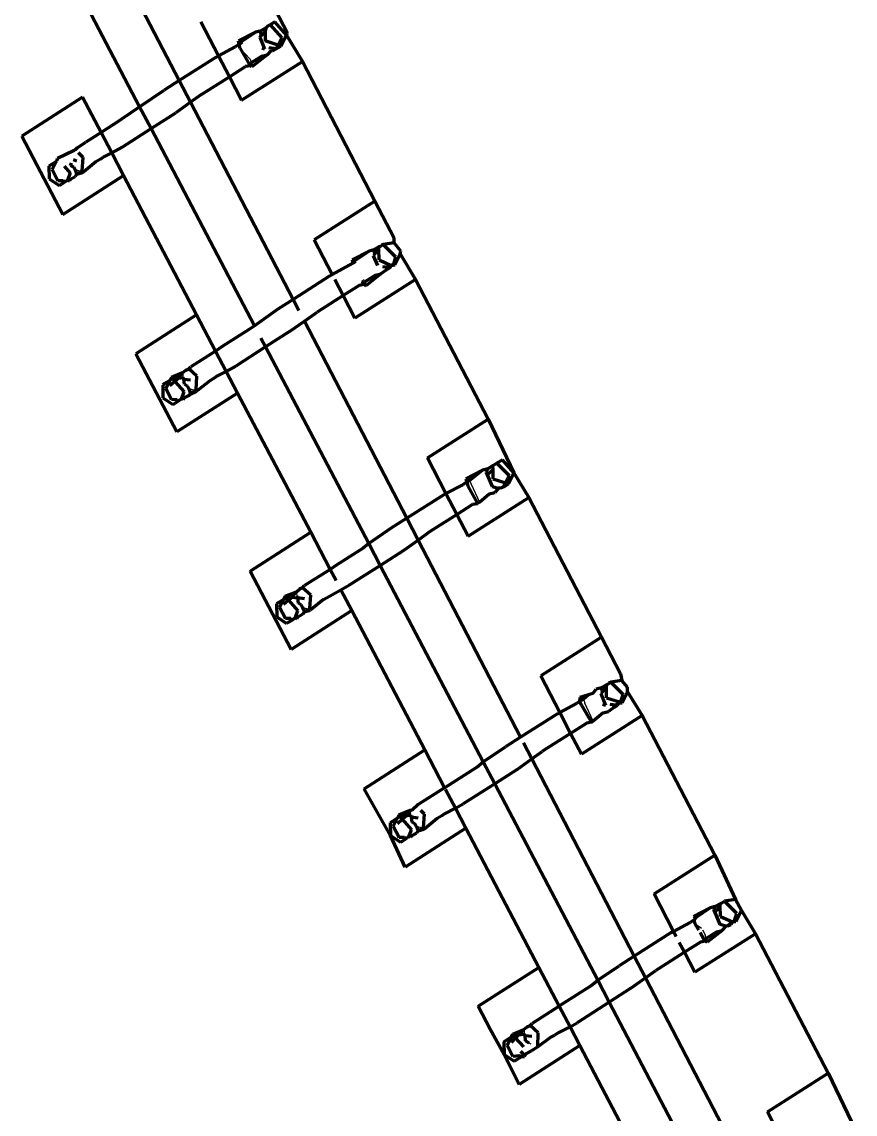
# Model space of a CAD drawing. Header units: millimetres. Extents: x 4307 to 31003, y 2809 to 20009.
# Drawn here: x 12947.76 to 12965.23, y 12544.88 to 12567.78 of the extents above; entities that cross this region are included whole.
import ezdxf

# ---------------------------------------------------------------- set-up
doc = ezdxf.new("R2010")
doc.units = ezdxf.units.MM
doc.layers.add('ProfileEdges', color=7, linetype='Continuous')

msp = doc.modelspace()

# ---------------------------------------------------------------- linework, layer by layer
for p, q in [((12952.305, 12567.384), (12952.344, 12567.359)), ((12952.339, 12567.227), (12952.55, 12567)), ((12952.568, 12566.923), (12952.529, 12566.898)), ((12952.55, 12567), (12952.568, 12566.923)), ((12948.782, 12564.8), (12948.786, 12564.773)), ((12949.011, 12564.644), (12948.88, 12564.681)), ((12949.038, 12564.629), (12949.011, 12564.644)), ((12954.728, 12562.77), (12954.689, 12562.794)), ((12954.728, 12562.77), (12954.748, 12562.736)), ((12954.891, 12562.348), (12954.94, 12562.385)), ((12951.132, 12560.426), (12951.136, 12560.4)), ((12951.136, 12560.4), (12951.14, 12560.329)), ((12951.395, 12560.055), (12951.264, 12560.092)), ((12951.422, 12560.039), (12951.395, 12560.055)), ((12957.073, 12558.205), (12957.149, 12558.171)), ((12957.149, 12558.171), (12957.178, 12558.091)), ((12957.178, 12558.091), (12957.357, 12557.713)), ((12953.517, 12555.837), (12953.521, 12555.811)), ((12953.521, 12555.811), (12953.525, 12555.74)), ((12953.779, 12555.466), (12953.648, 12555.503)), ((12953.807, 12555.45), (12953.779, 12555.466)), ((12959.457, 12553.616), (12959.533, 12553.582)), ((12959.533, 12553.582), (12959.562, 12553.501)), ((12959.741, 12553.124), (12959.562, 12553.501)), ((12955.901, 12551.247), (12955.905, 12551.222)), ((12955.905, 12551.222), (12955.909, 12551.151)), ((12956.164, 12550.877), (12956.033, 12550.914)), ((12956.191, 12550.861), (12956.164, 12550.877)), ((12961.876, 12548.87), (12962.009, 12548.779)), ((12962.027, 12548.748), (12962.087, 12548.643)), ((12962.067, 12548.541), (12962.106, 12548.566)), ((12962.106, 12548.566), (12962.087, 12548.643)), ((12958.285, 12546.658), (12958.289, 12546.633)), ((12958.289, 12546.633), (12958.293, 12546.562)), ((12958.438, 12546.351), (12958.394, 12546.368))]:
    msp.add_line(p, q)
at = {"layer": 'ProfileEdges', "lineweight": 211}
for p, q in [((12948.916, 12570.687), (12951.064, 12566.554)), ((12950.233, 12566.004), (12948.072, 12570.125)), ((12952.789, 12568.597), (12953.334, 12567.548)), ((12951.884, 12567.073), (12951.514, 12567.786)), ((12953.066, 12567.782), (12952.968, 12567.723)), ((12953.308, 12567.508), (12953.066, 12567.782)), ((12952.305, 12567.384), (12952.658, 12567.565)), ((12952.344, 12567.359), (12952.658, 12567.565)), ((12952.76, 12567.591), (12952.658, 12567.565)), ((12952.76, 12567.591), (12952.862, 12567.653)), ((12952.76, 12567.591), (12952.783, 12567.498)), ((12952.783, 12567.498), (12952.863, 12567.578)), ((12952.89, 12567.666), (12952.862, 12567.653)), ((12952.862, 12567.653), (12952.863, 12567.578)), ((12952.863, 12567.578), (12952.89, 12567.666)), ((12952.863, 12567.578), (12952.866, 12567.383)), ((12952.916, 12567.691), (12952.89, 12567.666)), ((12952.968, 12567.723), (12952.916, 12567.691)), ((12952.968, 12567.723), (12953.212, 12567.45)), ((12953.334, 12567.548), (12953.308, 12567.508)), ((12952.321, 12567.312), (12952.236, 12567.258)), ((12952.321, 12567.312), (12952.305, 12567.384)), ((12952.344, 12567.359), (12952.321, 12567.312)), ((12952.38, 12567.35), (12952.321, 12567.312)), ((12952.339, 12567.227), (12952.321, 12567.312)), ((12952.751, 12567.466), (12952.783, 12567.498)), ((12952.751, 12567.466), (12952.852, 12567.218)), ((12953.135, 12567.296), (12952.866, 12567.383)), ((12953.135, 12567.296), (12953.212, 12567.45)), ((12953.194, 12567.277), (12953.308, 12567.508)), ((12953.308, 12567.508), (12953.643, 12566.952)), ((12951.884, 12567.073), (12952.236, 12567.258)), ((12952.339, 12567.227), (12952.529, 12566.898)), ((12952.905, 12567.093), (12952.587, 12566.843)), ((12952.791, 12567.24), (12952.852, 12567.218)), ((12952.792, 12567.065), (12952.905, 12567.093)), ((12952.987, 12567.184), (12952.905, 12567.093)), ((12953.095, 12567.216), (12952.943, 12567.238)), ((12952.987, 12567.184), (12953.02, 12567.177)), ((12953.02, 12567.177), (12953.095, 12567.216)), ((12953.095, 12567.216), (12953.135, 12567.296)), ((12953.095, 12567.216), (12953.194, 12567.277)), ((12953.194, 12567.277), (12953.135, 12567.296)), ((12951.837, 12567.046), (12951.064, 12566.554)), ((12951.837, 12567.046), (12951.884, 12567.073)), ((12952.113, 12566.633), (12951.884, 12567.073)), ((12952.113, 12566.633), (12952.45, 12566.848)), ((12952.368, 12566.142), (12953.643, 12566.952)), ((12952.548, 12566.865), (12952.45, 12566.848)), ((12952.529, 12566.898), (12952.548, 12566.865)), ((12952.568, 12566.923), (12952.548, 12566.865)), ((12952.587, 12566.843), (12952.548, 12566.865)), ((12952.792, 12567.065), (12952.568, 12566.923)), ((12953.643, 12566.952), (12955.164, 12564.025)), ((12951.568, 12566.288), (12952.113, 12566.633)), ((12952.368, 12566.142), (12952.113, 12566.633)), ((12951.064, 12566.554), (12950.746, 12566.351)), ((12951.064, 12566.554), (12951.301, 12566.098)), ((12949.036, 12566.204), (12947.764, 12565.387)), ((12949.423, 12565.464), (12949.036, 12566.204)), ((12950.233, 12566.004), (12950.746, 12566.351)), ((12951.517, 12566.255), (12951.301, 12566.098)), ((12951.517, 12566.255), (12951.568, 12566.288)), ((12949.686, 12565.633), (12950.233, 12566.004)), ((12950.473, 12565.547), (12950.233, 12566.004)), ((12951.301, 12566.098), (12950.992, 12565.878)), ((12951.301, 12566.098), (12953.448, 12561.965)), ((12950.473, 12565.547), (12950.992, 12565.878)), ((12949.686, 12565.633), (12949.423, 12565.464)), ((12949.863, 12565.157), (12950.473, 12565.547)), ((12952.64, 12561.414), (12950.473, 12565.547)), ((12948.624, 12563.747), (12947.764, 12565.387)), ((12948.921, 12565.142), (12949.104, 12565.26)), ((12949.423, 12565.464), (12949.104, 12565.26)), ((12949.423, 12565.464), (12949.648, 12565.036)), ((12948.857, 12565.085), (12948.514, 12564.921)), ((12948.88, 12565.099), (12948.857, 12565.085)), ((12948.921, 12565.142), (12948.88, 12565.099)), ((12949.05, 12564.943), (12948.948, 12565.037)), ((12949.648, 12565.036), (12949.466, 12564.944)), ((12949.863, 12565.157), (12949.648, 12565.036)), ((12949.648, 12565.036), (12949.896, 12564.563)), ((12948.371, 12564.789), (12948.331, 12564.759)), ((12948.371, 12564.789), (12948.48, 12564.855)), ((12948.396, 12564.688), (12948.48, 12564.855)), ((12948.48, 12564.855), (12948.504, 12564.87)), ((12948.504, 12564.87), (12948.514, 12564.921)), ((12948.786, 12564.773), (12948.803, 12564.829)), ((12948.917, 12564.865), (12948.845, 12564.889)), ((12949.031, 12564.66), (12949.05, 12564.943)), ((12949.317, 12564.85), (12949.061, 12564.643)), ((12949.41, 12564.902), (12949.317, 12564.85)), ((12949.41, 12564.902), (12949.466, 12564.944)), ((12948.331, 12564.759), (12948.337, 12564.49)), ((12948.396, 12564.688), (12948.519, 12564.452)), ((12948.624, 12563.747), (12949.896, 12564.563)), ((12948.652, 12564.757), (12948.779, 12564.614)), ((12948.779, 12564.614), (12948.722, 12564.468)), ((12948.851, 12564.736), (12948.786, 12564.773)), ((12948.88, 12564.681), (12948.851, 12564.736)), ((12948.88, 12564.681), (12948.917, 12564.59)), ((12948.917, 12564.59), (12948.881, 12564.542)), ((12948.917, 12564.59), (12949.031, 12564.66)), ((12948.917, 12564.59), (12949.038, 12564.629)), ((12949.038, 12564.629), (12949.031, 12564.66)), ((12949.061, 12564.643), (12949.038, 12564.629)), ((12951.427, 12561.643), (12949.896, 12564.563)), ((12948.337, 12564.49), (12948.545, 12564.35)), ((12948.633, 12564.45), (12948.519, 12564.452)), ((12948.545, 12564.35), (12948.588, 12564.374)), ((12948.659, 12564.421), (12948.588, 12564.374)), ((12948.659, 12564.421), (12948.633, 12564.45)), ((12948.659, 12564.421), (12948.722, 12564.468)), ((12948.722, 12564.468), (12948.76, 12564.448)), ((12948.781, 12564.488), (12948.76, 12564.448)), ((12948.781, 12564.488), (12948.881, 12564.542)), ((12955.164, 12564.025), (12953.889, 12563.215)), ((12955.164, 12564.025), (12955.568, 12563.247)), ((12954.269, 12562.484), (12953.889, 12563.215)), ((12955.569, 12563.154), (12955.568, 12563.247)), ((12955.042, 12562.976), (12954.689, 12562.794)), ((12955.042, 12562.976), (12954.728, 12562.77)), ((12955.144, 12563.002), (12955.042, 12562.976)), ((12955.246, 12563.064), (12955.144, 12563.002)), ((12955.163, 12562.924), (12955.144, 12563.002)), ((12955.247, 12563.01), (12955.163, 12562.924)), ((12955.274, 12563.077), (12955.246, 12563.064)), ((12955.247, 12563.01), (12955.246, 12563.064)), ((12955.251, 12562.794), (12955.247, 12563.01)), ((12955.274, 12563.077), (12955.338, 12563.119)), ((12955.338, 12563.119), (12955.3, 12563.101)), ((12955.569, 12563.154), (12955.338, 12563.119)), ((12955.338, 12563.119), (12955.596, 12562.86)), ((12955.709, 12562.976), (12955.569, 12563.154)), ((12955.692, 12562.918), (12955.709, 12562.976)), ((12954.269, 12562.484), (12954.704, 12562.727)), ((12954.689, 12562.794), (12954.704, 12562.727)), ((12954.728, 12562.77), (12954.704, 12562.727)), ((12954.704, 12562.727), (12954.764, 12562.76)), ((12955.163, 12562.924), (12955.135, 12562.876)), ((12955.224, 12562.678), (12955.135, 12562.876)), ((12955.251, 12562.794), (12955.503, 12562.676)), ((12955.596, 12562.86), (12955.551, 12562.71)), ((12955.692, 12562.918), (12955.578, 12562.688)), ((12955.692, 12562.918), (12956.018, 12562.381)), ((12955.289, 12562.503), (12954.972, 12562.253)), ((12955.177, 12562.476), (12955.289, 12562.503)), ((12955.404, 12562.587), (12955.289, 12562.503)), ((12955.449, 12562.636), (12955.327, 12562.649)), ((12955.404, 12562.587), (12955.371, 12562.595)), ((12955.479, 12562.627), (12955.404, 12562.587)), ((12955.503, 12562.676), (12955.449, 12562.636)), ((12955.479, 12562.627), (12955.449, 12562.636)), ((12955.503, 12562.676), (12955.479, 12562.627)), ((12955.551, 12562.71), (12955.503, 12562.676)), ((12955.503, 12562.676), (12955.578, 12562.688)), ((12954.221, 12562.457), (12953.448, 12561.965)), ((12954.221, 12562.457), (12954.269, 12562.484)), ((12954.323, 12562.379), (12954.497, 12562.044)), ((12956.018, 12562.381), (12954.743, 12561.57)), ((12954.933, 12562.276), (12954.835, 12562.259)), ((12954.891, 12562.348), (12954.933, 12562.276)), ((12954.953, 12562.334), (12954.933, 12562.276)), ((12954.933, 12562.276), (12954.972, 12562.253)), ((12955.177, 12562.476), (12954.953, 12562.334)), ((12956.018, 12562.381), (12957.539, 12559.454)), ((12954.497, 12562.044), (12953.953, 12561.699)), ((12954.835, 12562.259), (12954.497, 12562.044)), ((12954.743, 12561.57), (12954.497, 12562.044)), ((12953.448, 12561.965), (12953.13, 12561.762)), ((12953.448, 12561.965), (12953.571, 12561.729)), ((12951.427, 12561.643), (12950.155, 12560.827)), ((12951.826, 12560.882), (12951.427, 12561.643)), ((12953.13, 12561.762), (12952.64, 12561.414)), ((12953.685, 12561.509), (12953.953, 12561.699)), ((12952.64, 12561.414), (12952.533, 12561.339)), ((12953.376, 12561.289), (12953.685, 12561.509)), ((12953.685, 12561.509), (12955.832, 12557.375)), ((12952.533, 12561.339), (12951.964, 12560.975)), ((12952.874, 12560.968), (12952.776, 12561.154)), ((12953.376, 12561.289), (12952.874, 12560.968)), ((12951.964, 12560.975), (12951.826, 12560.882)), ((12952.874, 12560.968), (12952.247, 12560.568)), ((12955.034, 12556.847), (12952.874, 12560.968)), ((12951.015, 12559.186), (12950.155, 12560.827)), ((12951.826, 12560.882), (12951.305, 12560.553)), ((12952.049, 12560.456), (12951.826, 12560.882)), ((12951.132, 12560.426), (12951.201, 12560.481)), ((12951.201, 12560.481), (12951.264, 12560.51)), ((12951.264, 12560.51), (12951.305, 12560.553)), ((12951.434, 12560.354), (12951.264, 12560.51)), ((12951.85, 12560.355), (12952.049, 12560.456)), ((12952.049, 12560.456), (12952.247, 12560.568)), ((12952.049, 12560.456), (12952.287, 12560.002)), ((12950.755, 12560.2), (12950.871, 12560.27)), ((12950.78, 12560.099), (12950.871, 12560.27)), ((12950.967, 12560.247), (12950.865, 12560.155)), ((12950.871, 12560.27), (12950.903, 12560.33)), ((12950.919, 12560.3), (12950.871, 12560.27)), ((12951.132, 12560.426), (12950.903, 12560.33)), ((12950.903, 12560.33), (12951.038, 12560.311)), ((12950.919, 12560.3), (12950.967, 12560.247)), ((12951.038, 12560.311), (12950.967, 12560.247)), ((12950.967, 12560.247), (12951.163, 12560.025)), ((12951.038, 12560.311), (12951.132, 12560.426)), ((12951.038, 12560.311), (12951.14, 12560.329)), ((12951.14, 12560.329), (12951.158, 12560.295)), ((12951.158, 12560.295), (12951.301, 12560.276)), ((12951.17, 12560.184), (12951.158, 12560.295)), ((12951.415, 12560.071), (12951.434, 12560.354)), ((12951.701, 12560.261), (12951.445, 12560.054)), ((12951.794, 12560.313), (12951.701, 12560.261)), ((12951.85, 12560.355), (12951.794, 12560.313)), ((12950.755, 12560.2), (12950.716, 12560.169)), ((12950.716, 12560.169), (12950.721, 12559.901)), ((12950.78, 12560.099), (12950.903, 12559.863)), ((12952.287, 12560.002), (12951.015, 12559.186)), ((12951.107, 12559.879), (12951.163, 12560.025)), ((12951.236, 12560.147), (12951.17, 12560.184)), ((12951.264, 12560.092), (12951.236, 12560.147)), ((12951.264, 12560.092), (12951.302, 12560.001)), ((12951.302, 12560.001), (12951.265, 12559.953)), ((12951.293, 12559.975), (12951.395, 12560.055)), ((12951.293, 12559.975), (12951.422, 12560.039)), ((12951.395, 12560.055), (12951.415, 12560.071)), ((12951.422, 12560.039), (12951.415, 12560.071)), ((12951.445, 12560.054), (12951.422, 12560.039)), ((12953.818, 12557.082), (12952.287, 12560.002)), ((12950.721, 12559.901), (12950.929, 12559.761)), ((12951.018, 12559.861), (12950.903, 12559.863)), ((12950.972, 12559.784), (12950.929, 12559.761)), ((12951.043, 12559.832), (12950.972, 12559.784)), ((12951.043, 12559.832), (12951.018, 12559.861)), ((12951.043, 12559.832), (12951.107, 12559.879)), ((12951.145, 12559.859), (12951.107, 12559.879)), ((12951.165, 12559.898), (12951.145, 12559.859)), ((12951.265, 12559.953), (12951.165, 12559.898)), ((12951.265, 12559.953), (12951.293, 12559.975)), ((12956.264, 12558.644), (12957.539, 12559.454)), ((12957.539, 12559.454), (12958.077, 12558.329)), ((12956.653, 12557.894), (12956.264, 12558.644)), ((12957.835, 12558.604), (12957.722, 12558.53)), ((12958.077, 12558.329), (12957.835, 12558.604)), ((12957.42, 12558.385), (12957.073, 12558.205)), ((12957.149, 12558.171), (12957.42, 12558.385)), ((12957.528, 12558.413), (12957.42, 12558.385)), ((12957.528, 12558.413), (12957.489, 12558.345)), ((12957.52, 12558.287), (12957.632, 12558.4)), ((12957.63, 12558.475), (12957.528, 12558.413)), ((12957.659, 12558.488), (12957.63, 12558.475)), ((12957.63, 12558.475), (12957.632, 12558.4)), ((12957.632, 12558.4), (12957.635, 12558.204)), ((12957.722, 12558.53), (12957.659, 12558.488)), ((12957.722, 12558.53), (12957.981, 12558.271)), ((12957.073, 12558.205), (12957.088, 12558.137)), ((12957.149, 12558.171), (12957.088, 12558.137)), ((12957.489, 12558.345), (12957.52, 12558.287)), ((12957.52, 12558.287), (12957.621, 12558.04)), ((12957.635, 12558.204), (12957.903, 12558.118)), ((12957.903, 12558.118), (12957.981, 12558.271)), ((12957.963, 12558.098), (12958.077, 12558.329)), ((12958.077, 12558.329), (12958.393, 12557.81)), ((12957.005, 12558.08), (12956.653, 12557.894)), ((12957.088, 12558.137), (12957.005, 12558.08)), ((12957.088, 12558.137), (12957.108, 12558.049)), ((12957.108, 12558.049), (12957.317, 12557.687)), ((12957.621, 12558.04), (12957.755, 12558.005)), ((12957.755, 12558.005), (12957.674, 12557.914)), ((12957.794, 12558.009), (12957.755, 12558.005)), ((12957.863, 12558.038), (12957.794, 12558.009)), ((12957.863, 12558.038), (12957.903, 12558.118)), ((12957.863, 12558.038), (12957.963, 12558.098)), ((12957.903, 12558.118), (12957.963, 12558.098)), ((12956.606, 12557.868), (12955.832, 12557.375)), ((12956.653, 12557.894), (12956.606, 12557.868)), ((12956.653, 12557.894), (12956.881, 12557.455)), ((12957.118, 12556.999), (12958.393, 12557.81)), ((12957.219, 12557.67), (12957.317, 12557.687)), ((12957.357, 12557.713), (12957.317, 12557.687)), ((12957.357, 12557.713), (12957.561, 12557.887)), ((12957.561, 12557.887), (12957.674, 12557.914)), ((12959.914, 12554.883), (12958.393, 12557.81)), ((12956.881, 12557.455), (12957.219, 12557.67)), ((12955.832, 12557.375), (12955.514, 12557.173)), ((12955.832, 12557.375), (12956.069, 12556.919)), ((12956.337, 12557.11), (12956.881, 12557.455)), ((12957.118, 12556.999), (12956.881, 12557.455)), ((12952.546, 12556.266), (12953.818, 12557.082)), ((12954.226, 12556.304), (12953.818, 12557.082)), ((12955.514, 12557.173), (12955.034, 12556.847)), ((12956.069, 12556.919), (12956.286, 12557.076)), ((12956.286, 12557.076), (12956.337, 12557.11)), ((12955.034, 12556.847), (12954.918, 12556.75)), ((12955.274, 12556.389), (12955.034, 12556.847)), ((12955.761, 12556.7), (12956.069, 12556.919)), ((12956.069, 12556.919), (12958.217, 12552.786)), ((12954.918, 12556.75), (12954.348, 12556.386)), ((12955.274, 12556.389), (12955.761, 12556.7)), ((12954.348, 12556.386), (12954.226, 12556.304)), ((12954.631, 12555.979), (12955.274, 12556.389)), ((12957.435, 12552.269), (12955.274, 12556.389)), ((12953.407, 12554.625), (12952.546, 12556.266)), ((12954.226, 12556.304), (12953.689, 12555.964)), ((12954.349, 12556.069), (12954.226, 12556.304)), ((12953.517, 12555.837), (12953.586, 12555.892)), ((12953.649, 12555.921), (12953.586, 12555.892)), ((12953.649, 12555.921), (12953.689, 12555.964)), ((12953.818, 12555.764), (12953.649, 12555.921)), ((12954.086, 12555.672), (12954.45, 12555.877)), ((12954.45, 12555.877), (12954.631, 12555.979)), ((12954.45, 12555.877), (12954.679, 12555.441)), ((12953.14, 12555.61), (12953.249, 12555.676)), ((12953.165, 12555.51), (12953.249, 12555.676)), ((12953.249, 12555.676), (12953.283, 12555.743)), ((12953.249, 12555.676), (12953.303, 12555.711)), ((12953.351, 12555.657), (12953.25, 12555.566)), ((12953.283, 12555.743), (12953.517, 12555.837)), ((12953.283, 12555.743), (12953.424, 12555.723)), ((12953.303, 12555.711), (12953.351, 12555.657)), ((12953.351, 12555.657), (12953.424, 12555.723)), ((12953.351, 12555.657), (12953.547, 12555.436)), ((12953.424, 12555.723), (12953.517, 12555.837)), ((12953.424, 12555.723), (12953.542, 12555.706)), ((12953.542, 12555.706), (12953.525, 12555.74)), ((12953.686, 12555.686), (12953.542, 12555.706)), ((12953.542, 12555.706), (12953.555, 12555.595)), ((12953.8, 12555.482), (12953.818, 12555.764)), ((12954.086, 12555.672), (12953.829, 12555.465)), ((12953.14, 12555.61), (12953.1, 12555.58)), ((12953.1, 12555.58), (12953.106, 12555.312)), ((12953.165, 12555.51), (12953.288, 12555.274)), ((12954.679, 12555.441), (12953.407, 12554.625)), ((12953.491, 12555.29), (12953.547, 12555.436)), ((12953.62, 12555.558), (12953.555, 12555.595)), ((12953.648, 12555.503), (12953.62, 12555.558)), ((12953.648, 12555.503), (12953.686, 12555.412)), ((12953.686, 12555.412), (12953.649, 12555.364)), ((12953.686, 12555.412), (12953.779, 12555.466)), ((12953.686, 12555.412), (12953.807, 12555.45)), ((12953.779, 12555.466), (12953.8, 12555.482)), ((12953.807, 12555.45), (12953.8, 12555.482)), ((12953.829, 12555.465), (12953.807, 12555.45)), ((12956.21, 12552.521), (12954.679, 12555.441)), ((12953.106, 12555.312), (12953.313, 12555.172)), ((12953.402, 12555.272), (12953.288, 12555.274)), ((12953.356, 12555.195), (12953.313, 12555.172)), ((12953.428, 12555.243), (12953.356, 12555.195)), ((12953.428, 12555.243), (12953.402, 12555.272)), ((12953.428, 12555.243), (12953.491, 12555.29)), ((12953.549, 12555.309), (12953.491, 12555.29)), ((12953.491, 12555.29), (12953.529, 12555.27)), ((12953.549, 12555.309), (12953.529, 12555.27)), ((12953.549, 12555.309), (12953.649, 12555.364)), ((12959.914, 12554.883), (12958.639, 12554.072)), ((12959.914, 12554.883), (12960.311, 12554.117)), ((12959.037, 12553.305), (12958.639, 12554.072)), ((12960.311, 12554.117), (12960.338, 12553.976)), ((12959.732, 12553.705), (12959.804, 12553.796)), ((12959.913, 12553.823), (12959.804, 12553.796)), ((12960.015, 12553.886), (12959.913, 12553.823)), ((12959.932, 12553.745), (12959.913, 12553.823)), ((12960.016, 12553.832), (12959.932, 12553.745)), ((12960.043, 12553.898), (12960.015, 12553.886)), ((12960.016, 12553.832), (12960.015, 12553.886)), ((12960.019, 12553.615), (12960.016, 12553.832)), ((12960.043, 12553.898), (12960.106, 12553.94)), ((12960.069, 12553.923), (12960.106, 12553.94)), ((12960.338, 12553.976), (12960.106, 12553.94)), ((12960.106, 12553.94), (12960.365, 12553.682)), ((12960.459, 12553.834), (12960.338, 12553.976)), ((12960.461, 12553.74), (12960.459, 12553.834)), ((12959.457, 12553.616), (12959.452, 12553.537)), ((12959.533, 12553.582), (12959.452, 12553.537)), ((12959.641, 12553.676), (12959.457, 12553.616)), ((12959.641, 12553.676), (12959.533, 12553.582)), ((12959.732, 12553.705), (12959.641, 12553.676)), ((12959.932, 12553.745), (12959.904, 12553.698)), ((12960.005, 12553.451), (12959.904, 12553.698)), ((12960.019, 12553.615), (12960.288, 12553.528)), ((12960.319, 12553.532), (12960.365, 12553.682)), ((12960.461, 12553.74), (12960.347, 12553.509)), ((12960.461, 12553.74), (12960.768, 12553.238)), ((12959.037, 12553.305), (12959.389, 12553.491)), ((12959.452, 12553.537), (12959.389, 12553.491)), ((12959.452, 12553.537), (12959.492, 12553.459)), ((12959.492, 12553.459), (12959.701, 12553.098)), ((12960.005, 12553.451), (12959.943, 12553.472)), ((12960.173, 12553.409), (12960.058, 12553.325)), ((12960.218, 12553.457), (12960.096, 12553.47)), ((12960.173, 12553.409), (12960.14, 12553.416)), ((12960.173, 12553.409), (12960.247, 12553.449)), ((12960.272, 12553.497), (12960.218, 12553.457)), ((12960.247, 12553.449), (12960.218, 12553.457)), ((12960.247, 12553.449), (12960.272, 12553.497)), ((12960.319, 12553.532), (12960.272, 12553.497)), ((12960.272, 12553.497), (12960.347, 12553.509)), ((12960.288, 12553.528), (12960.319, 12553.532)), ((12960.319, 12553.532), (12960.347, 12553.509)), ((12958.99, 12553.279), (12958.217, 12552.786)), ((12958.99, 12553.279), (12959.037, 12553.305)), ((12959.037, 12553.305), (12959.266, 12552.866)), ((12960.768, 12553.238), (12959.493, 12552.428)), ((12959.701, 12553.098), (12959.741, 12553.124)), ((12959.945, 12553.297), (12959.741, 12553.124)), ((12959.945, 12553.297), (12960.058, 12553.325)), ((12962.289, 12550.311), (12960.768, 12553.238)), ((12959.603, 12553.08), (12959.266, 12552.866)), ((12959.701, 12553.098), (12959.603, 12553.08)), ((12958.217, 12552.786), (12957.898, 12552.583)), ((12958.28, 12552.665), (12958.454, 12552.33)), ((12959.266, 12552.866), (12958.721, 12552.521)), ((12959.493, 12552.428), (12959.266, 12552.866)), ((12954.938, 12551.705), (12956.21, 12552.521)), ((12956.625, 12551.728), (12956.21, 12552.521)), ((12957.435, 12552.269), (12957.898, 12552.583)), ((12958.454, 12552.33), (12958.67, 12552.487)), ((12958.721, 12552.521), (12958.67, 12552.487)), ((12957.302, 12552.161), (12957.435, 12552.269)), ((12957.675, 12551.81), (12957.435, 12552.269)), ((12958.145, 12552.111), (12958.454, 12552.33)), ((12958.454, 12552.33), (12960.601, 12548.197)), ((12956.625, 12551.728), (12957.302, 12552.161)), ((12958.145, 12552.111), (12957.675, 12551.81)), ((12957.675, 12551.81), (12957.016, 12551.389)), ((12959.835, 12547.691), (12957.675, 12551.81)), ((12955.49, 12550.722), (12954.938, 12551.705)), ((12956.625, 12551.728), (12956.072, 12551.373)), ((12956.646, 12551.689), (12956.851, 12551.297)), ((12956.072, 12551.373), (12955.944, 12551.257)), ((12956.619, 12551.177), (12956.851, 12551.297)), ((12956.851, 12551.297), (12957.016, 12551.389)), ((12956.851, 12551.297), (12957.07, 12550.88)), ((12955.524, 12551.021), (12955.633, 12551.087)), ((12955.633, 12551.087), (12955.549, 12550.92)), ((12955.667, 12551.154), (12955.633, 12551.087)), ((12955.633, 12551.087), (12955.687, 12551.122)), ((12955.634, 12550.977), (12955.735, 12551.068)), ((12955.901, 12551.247), (12955.667, 12551.154)), ((12955.667, 12551.154), (12955.905, 12551.222)), ((12955.808, 12551.134), (12955.667, 12551.154)), ((12955.687, 12551.122), (12955.735, 12551.068)), ((12955.735, 12551.068), (12955.808, 12551.134)), ((12955.735, 12551.068), (12955.931, 12550.846)), ((12955.808, 12551.134), (12955.901, 12551.247)), ((12955.909, 12551.151), (12955.808, 12551.134)), ((12955.944, 12551.257), (12955.901, 12551.247)), ((12955.905, 12551.222), (12955.914, 12551.272)), ((12955.909, 12551.151), (12955.927, 12551.117)), ((12955.927, 12551.117), (12956.07, 12551.097)), ((12955.927, 12551.117), (12955.939, 12551.006)), ((12956.202, 12551.175), (12956.123, 12551.248)), ((12956.184, 12550.893), (12956.202, 12551.175)), ((12956.47, 12551.083), (12956.214, 12550.875)), ((12956.563, 12551.135), (12956.47, 12551.083)), ((12956.619, 12551.177), (12956.563, 12551.135)), ((12955.524, 12551.021), (12955.484, 12550.991)), ((12955.484, 12550.991), (12955.49, 12550.722)), ((12955.672, 12550.684), (12955.549, 12550.92)), ((12957.07, 12550.88), (12955.798, 12550.064)), ((12955.875, 12550.701), (12955.931, 12550.846)), ((12956.004, 12550.968), (12955.939, 12551.006)), ((12956.033, 12550.914), (12956.004, 12550.968)), ((12956.033, 12550.914), (12956.07, 12550.823)), ((12956.07, 12550.823), (12956.033, 12550.775)), ((12956.164, 12550.877), (12956.07, 12550.823)), ((12956.07, 12550.823), (12956.191, 12550.861)), ((12956.184, 12550.893), (12956.164, 12550.877)), ((12956.191, 12550.861), (12956.184, 12550.893)), ((12956.214, 12550.875), (12956.191, 12550.861)), ((12958.601, 12547.96), (12957.07, 12550.88)), ((12955.49, 12550.722), (12955.698, 12550.583)), ((12955.798, 12550.064), (12955.49, 12550.722)), ((12955.786, 12550.683), (12955.672, 12550.684)), ((12955.74, 12550.606), (12955.698, 12550.583)), ((12955.812, 12550.653), (12955.74, 12550.606)), ((12955.812, 12550.653), (12955.786, 12550.683)), ((12955.875, 12550.701), (12955.812, 12550.653)), ((12955.933, 12550.72), (12955.875, 12550.701)), ((12955.913, 12550.681), (12955.875, 12550.701)), ((12955.933, 12550.72), (12955.913, 12550.681)), ((12955.933, 12550.72), (12956.033, 12550.775)), ((12961.014, 12549.501), (12962.289, 12550.311)), ((12962.289, 12550.311), (12962.722, 12549.386)), ((12961.422, 12548.716), (12961.014, 12549.501)), ((12962.297, 12549.234), (12962.189, 12549.207)), ((12962.258, 12549.167), (12962.297, 12549.234)), ((12962.399, 12549.296), (12962.297, 12549.234)), ((12962.4, 12549.242), (12962.316, 12549.156)), ((12962.427, 12549.309), (12962.399, 12549.296)), ((12962.4, 12549.242), (12962.399, 12549.296)), ((12962.404, 12549.026), (12962.4, 12549.242)), ((12962.427, 12549.309), (12962.491, 12549.351)), ((12962.722, 12549.386), (12962.491, 12549.351)), ((12962.749, 12549.093), (12962.491, 12549.351)), ((12962.845, 12549.151), (12962.722, 12549.386)), ((12962.189, 12549.207), (12961.842, 12549.027)), ((12961.842, 12549.027), (12961.881, 12549.002)), ((12961.881, 12549.002), (12961.858, 12548.955)), ((12962.189, 12549.207), (12961.881, 12549.002)), ((12961.917, 12548.993), (12961.881, 12549.002)), ((12962.258, 12549.167), (12962.288, 12549.109)), ((12962.316, 12549.156), (12962.288, 12549.109)), ((12962.288, 12549.109), (12962.39, 12548.862)), ((12962.404, 12549.026), (12962.659, 12548.914)), ((12962.704, 12548.943), (12962.749, 12549.093)), ((12962.845, 12549.151), (12962.731, 12548.92)), ((12962.845, 12549.151), (12963.143, 12548.667)), ((12961.422, 12548.716), (12961.774, 12548.901)), ((12961.858, 12548.955), (12961.774, 12548.901)), ((12961.876, 12548.87), (12961.858, 12548.955)), ((12961.951, 12548.742), (12961.876, 12548.87)), ((12962.524, 12548.827), (12962.39, 12548.862)), ((12962.442, 12548.736), (12962.524, 12548.827)), ((12962.562, 12548.83), (12962.524, 12548.827)), ((12962.602, 12548.868), (12962.562, 12548.83)), ((12962.562, 12548.83), (12962.632, 12548.859)), ((12962.659, 12548.914), (12962.602, 12548.868)), ((12962.632, 12548.859), (12962.602, 12548.868)), ((12962.632, 12548.859), (12962.659, 12548.914)), ((12962.704, 12548.943), (12962.659, 12548.914)), ((12962.659, 12548.914), (12962.731, 12548.92)), ((12961.374, 12548.69), (12960.601, 12548.197)), ((12961.374, 12548.69), (12961.422, 12548.716)), ((12961.476, 12548.611), (12961.422, 12548.716)), ((12963.143, 12548.667), (12961.868, 12547.857)), ((12962.067, 12548.541), (12961.981, 12548.69)), ((12962.086, 12548.509), (12962.067, 12548.541)), ((12962.106, 12548.566), (12962.086, 12548.509)), ((12962.33, 12548.708), (12962.106, 12548.566)), ((12962.442, 12548.736), (12962.125, 12548.486)), ((12962.33, 12548.708), (12962.442, 12548.736)), ((12964.664, 12545.74), (12963.143, 12548.667)), ((12961.543, 12548.483), (12961.65, 12548.276)), ((12961.987, 12548.491), (12961.65, 12548.276)), ((12962.086, 12548.509), (12961.987, 12548.491)), ((12962.125, 12548.486), (12962.086, 12548.509)), ((12960.601, 12548.197), (12960.283, 12547.994)), ((12960.601, 12548.197), (12960.838, 12547.741)), ((12961.65, 12548.276), (12961.105, 12547.931)), ((12961.868, 12547.857), (12961.65, 12548.276)), ((12957.329, 12547.144), (12958.601, 12547.96)), ((12959.028, 12547.147), (12958.601, 12547.96)), ((12959.835, 12547.691), (12960.283, 12547.994)), ((12960.838, 12547.741), (12961.055, 12547.898)), ((12961.105, 12547.931), (12961.055, 12547.898)), ((12959.686, 12547.571), (12959.835, 12547.691)), ((12960.076, 12547.232), (12959.835, 12547.691)), ((12960.529, 12547.521), (12960.838, 12547.741)), ((12960.838, 12547.741), (12962.985, 12543.608)), ((12959.116, 12547.207), (12959.686, 12547.571)), ((12960.529, 12547.521), (12960.076, 12547.232)), ((12959.116, 12547.207), (12959.028, 12547.147)), ((12960.076, 12547.232), (12959.4, 12546.8)), ((12962.235, 12543.112), (12960.076, 12547.232)), ((12957.58, 12546.666), (12957.329, 12547.144)), ((12959.028, 12547.147), (12958.458, 12546.785)), ((12959.253, 12546.717), (12959.028, 12547.147)), ((12958.285, 12546.658), (12958.354, 12546.714)), ((12958.354, 12546.714), (12958.418, 12546.742)), ((12958.418, 12546.742), (12958.458, 12546.785)), ((12958.587, 12546.586), (12958.418, 12546.742)), ((12959.003, 12546.588), (12959.253, 12546.717)), ((12959.253, 12546.717), (12959.4, 12546.8)), ((12959.461, 12546.319), (12959.253, 12546.717)), ((12957.58, 12546.666), (12957.874, 12546.133)), ((12957.869, 12546.402), (12958.033, 12546.508)), ((12957.933, 12546.331), (12958.033, 12546.508)), ((12958.114, 12546.485), (12958.018, 12546.387)), ((12958.033, 12546.508), (12958.056, 12546.562)), ((12958.072, 12546.533), (12958.033, 12546.508)), ((12958.056, 12546.562), (12958.285, 12546.658)), ((12958.056, 12546.562), (12958.175, 12546.546)), ((12958.114, 12546.485), (12958.072, 12546.533)), ((12958.175, 12546.546), (12958.114, 12546.485)), ((12958.282, 12546.296), (12958.114, 12546.485)), ((12958.175, 12546.546), (12958.285, 12546.658)), ((12958.175, 12546.546), (12958.293, 12546.562)), ((12958.311, 12546.527), (12958.293, 12546.562)), ((12958.454, 12546.508), (12958.311, 12546.527)), ((12958.323, 12546.417), (12958.311, 12546.527)), ((12958.576, 12546.295), (12958.587, 12546.586)), ((12958.854, 12546.494), (12958.576, 12546.295)), ((12958.92, 12546.531), (12958.854, 12546.494)), ((12959.003, 12546.588), (12958.92, 12546.531)), ((12957.869, 12546.402), (12957.874, 12546.133)), ((12957.933, 12546.331), (12958.056, 12546.095)), ((12959.461, 12546.319), (12958.189, 12545.503)), ((12958.394, 12546.368), (12958.323, 12546.417)), ((12958.576, 12546.295), (12958.446, 12546.208)), ((12960.992, 12543.399), (12959.461, 12546.319)), ((12957.874, 12546.133), (12958.082, 12545.994)), ((12958.189, 12545.503), (12957.874, 12546.133)), ((12958.181, 12546.105), (12958.056, 12546.095)), ((12958.125, 12546.017), (12958.082, 12545.994)), ((12958.196, 12546.064), (12958.125, 12546.017)), ((12958.196, 12546.064), (12958.181, 12546.105)), ((12958.242, 12546.092), (12958.181, 12546.105)), ((12958.196, 12546.064), (12958.242, 12546.092)), ((12958.223, 12546.153), (12958.271, 12546.207)), ((12958.242, 12546.092), (12958.298, 12546.091)), ((12958.325, 12546.145), (12958.26, 12546.111)), ((12958.325, 12546.145), (12958.298, 12546.091)), ((12958.325, 12546.145), (12958.446, 12546.208)), ((12963.389, 12544.93), (12964.664, 12545.74)), ((12964.664, 12545.74), (12965.229, 12544.562)), ((12963.806, 12544.127), (12963.389, 12544.93))]:
    msp.add_line(p, q, dxfattribs=at)

doc.saveas('drawing.dxf')
